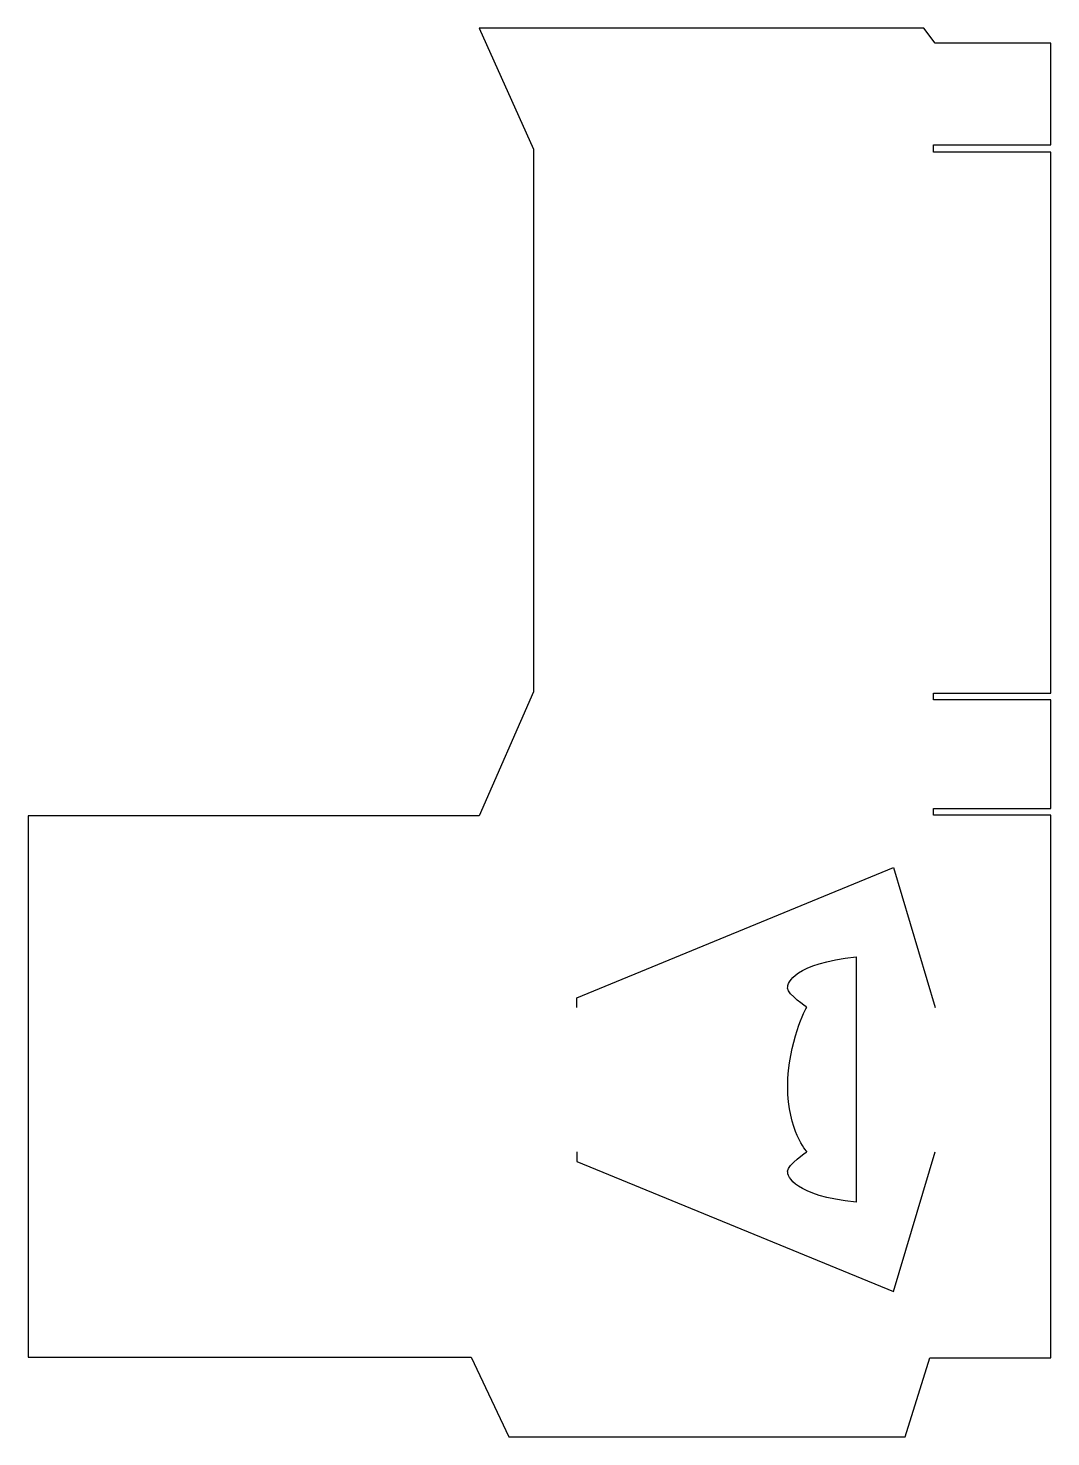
# Model space of a CAD drawing. Header units: centimetres. Extents: x -6.7 to 6.7, y -9.2 to 9.2.
import ezdxf

# ---------------------------------------------------------------- set-up
doc = ezdxf.new("R2010")
doc.units = ezdxf.units.CM
doc.header["$MEASUREMENT"] = 0
doc.layers.add('Camada 1', color=7, linetype='Continuous')

msp = doc.modelspace()

# ---------------------------------------------------------------- linework, layer by layer
at = {"layer": 'Camada 1', "lineweight": 25}
for points, knots in [([(-0.78782, 9.21668), (-0.78782, 9.21668), (5.02833, 9.21668), (5.02833, 9.21668), (5.02833, 9.21668), (5.02833, 9.21668), (5.17673, 9.02086), (5.17673, 9.02086), (5.17673, 9.02086), (5.17673, 9.02086), (6.68914, 9.02086), (6.68914, 9.02086), (6.68914, 9.02086), (6.68914, 9.02086), (6.68914, 7.68845), (6.68914, 7.68845), (6.68914, 7.68845), (6.68914, 7.68845), (5.15461, 7.68845), (5.15461, 7.68845), (5.15461, 7.68845), (5.15461, 7.68845), (5.15461, 7.5937), (5.15461, 7.5937), (5.15461, 7.5937), (5.15461, 7.5937), (6.68914, 7.5937), (6.68914, 7.5937), (6.68914, 7.5937), (6.68914, 7.5937), (6.68914, 0.51469), (6.68914, 0.51469), (6.68914, 0.51469), (6.68914, 0.51469), (5.15461, 0.51469), (5.15461, 0.51469), (5.15461, 0.51469), (5.15461, 0.51469), (5.15461, 0.42611), (5.15461, 0.42611), (5.15461, 0.42611), (5.15461, 0.42611), (6.68914, 0.42611), (6.68914, 0.42611), (6.68914, 0.42611), (6.68914, 0.42611), (6.68914, -0.99462), (6.68914, -0.99462), (6.68914, -0.99462), (6.68914, -0.99462), (5.15461, -0.99462), (5.15461, -0.99462), (5.15461, -0.99462), (5.15461, -0.99462), (5.15461, -1.07979), (5.15461, -1.07979), (5.15461, -1.07979), (5.15461, -1.07979), (6.68914, -1.07979), (6.68914, -1.07979), (6.68914, -1.07979), (6.68914, -1.07979), (6.68914, -8.18417), (6.68914, -8.18417), (6.68914, -8.18417), (6.68914, -8.18417), (5.10717, -8.18417), (5.10717, -8.18417), (5.10717, -8.18417), (5.10717, -8.18417), (4.782, -9.21668), (4.782, -9.21668), (4.782, -9.21668), (4.782, -9.21668), (-0.39941, -9.21668), (-0.39941, -9.21668), (-0.39941, -9.21668), (-0.39941, -9.21668), (-0.89194, -8.17473), (-0.89194, -8.17473), (-0.89194, -8.17473), (-0.89194, -8.17473), (-6.68914, -8.17473), (-6.68914, -8.17473), (-6.68914, -8.17473), (-6.68914, -8.17473), (-6.68914, -1.0894), (-6.68914, -1.0894), (-6.68914, -1.0894), (-6.68914, -1.0894), (-0.78782, -1.0894), (-0.78782, -1.0894), (-0.78782, -1.0894), (-0.78782, -1.0894), (-0.08049, 0.53348), (-0.08049, 0.53348), (-0.08049, 0.53348), (-0.08049, 0.53348), (-0.08049, 7.63148), (-0.08049, 7.63148), (-0.08049, 7.63148), (-0.08049, 7.63148), (-0.78782, 9.21668), (-0.78782, 9.21668)], [0, 0, 0, 0, 0.03703704, 0.03703704, 0.03703704, 0.03703704, 0.07407407, 0.07407407, 0.07407407, 0.07407407, 0.11111111, 0.11111111, 0.11111111, 0.11111111, 0.14814815, 0.14814815, 0.14814815, 0.14814815, 0.18518519, 0.18518519, 0.18518519, 0.18518519, 0.22222222, 0.22222222, 0.22222222, 0.22222222, 0.25925926, 0.25925926, 0.25925926, 0.25925926, 0.2962963, 0.2962963, 0.2962963, 0.2962963, 0.33333333, 0.33333333, 0.33333333, 0.33333333, 0.37037037, 0.37037037, 0.37037037, 0.37037037, 0.40740741, 0.40740741, 0.40740741, 0.40740741, 0.44444444, 0.44444444, 0.44444444, 0.44444444, 0.48148148, 0.48148148, 0.48148148, 0.48148148, 0.51851852, 0.51851852, 0.51851852, 0.51851852, 0.55555556, 0.55555556, 0.55555556, 0.55555556, 0.59259259, 0.59259259, 0.59259259, 0.59259259, 0.62962963, 0.62962963, 0.62962963, 0.62962963, 0.66666667, 0.66666667, 0.66666667, 0.66666667, 0.7037037, 0.7037037, 0.7037037, 0.7037037, 0.74074074, 0.74074074, 0.74074074, 0.74074074, 0.77777778, 0.77777778, 0.77777778, 0.77777778, 0.81481481, 0.81481481, 0.81481481, 0.81481481, 0.85185185, 0.85185185, 0.85185185, 0.85185185, 0.88888889, 0.88888889, 0.88888889, 0.88888889, 0.92592593, 0.92592593, 0.92592593, 0.92592593, 1, 1, 1, 1]), ([(0.48787, -3.59643), (0.48787, -3.59643), (0.48787, -3.4702), (0.48787, -3.4702), (0.48787, -3.4702), (0.48787, -3.4702), (4.63039, -1.76506), (4.63039, -1.76506), (4.63039, -1.76506), (4.63039, -1.76506), (5.17673, -3.59643), (5.17673, -3.59643)], [0, 0, 0, 0, 0.25, 0.25, 0.25, 0.25, 0.5, 0.5, 0.5, 0.5, 1, 1, 1, 1]), ([(4.14263, -5.48532), (4.14263, -5.48532), (4.14263, -6.14763), (4.14263, -6.14763), (4.14263, -6.14763), (3.33279, -6.05841), (3.24545, -5.81611), (3.24545, -5.73835), (3.24545, -5.73835), (3.24545, -5.66059), (3.49842, -5.48533), (3.49842, -5.48533), (3.49842, -5.48533), (3.49842, -5.48533), (3.24749, -5.20987), (3.24749, -4.63213), (3.24749, -4.63213), (3.24749, -4.05412), (3.49384, -3.59644), (3.49384, -3.59644), (3.49384, -3.59644), (3.49384, -3.59644), (3.49844, -3.59848), (3.49844, -3.59848), (3.49844, -3.59848), (3.49844, -3.59848), (3.24547, -3.42306), (3.24547, -3.34546), (3.24547, -3.34546), (3.24547, -3.26759), (3.33281, -3.02526), (4.14265, -2.93591), (4.14265, -2.93591), (4.14265, -2.93591), (4.14265, -3.59644), (4.14265, -3.59644)], [0, 0, 0, 0, 0.1, 0.1, 0.1, 0.1, 0.2, 0.2, 0.2, 0.2, 0.3, 0.3, 0.3, 0.3, 0.4, 0.4, 0.4, 0.4, 0.5, 0.5, 0.5, 0.5, 0.6, 0.6, 0.6, 0.6, 0.7, 0.7, 0.7, 0.7, 0.8, 0.8, 0.8, 0.8, 1, 1, 1, 1]), ([(0.48787, -5.48532), (0.48787, -5.48532), (0.48787, -5.61171), (0.48787, -5.61171), (0.48787, -5.61171), (0.48787, -5.61171), (4.63039, -7.3166), (4.63039, -7.3166), (4.63039, -7.3166), (4.63039, -7.3166), (5.17673, -5.48532), (5.17673, -5.48532)], [0, 0, 0, 0, 0.25, 0.25, 0.25, 0.25, 0.5, 0.5, 0.5, 0.5, 1, 1, 1, 1])]:
    msp.add_open_spline(points, degree=3, knots=knots, dxfattribs=at)
msp.add_open_spline([(4.14263, -3.59643), (4.14263, -3.59643), (4.14263, -5.48532), (4.14263, -5.48532)], degree=3, dxfattribs=at)

doc.saveas('drawing.dxf')
